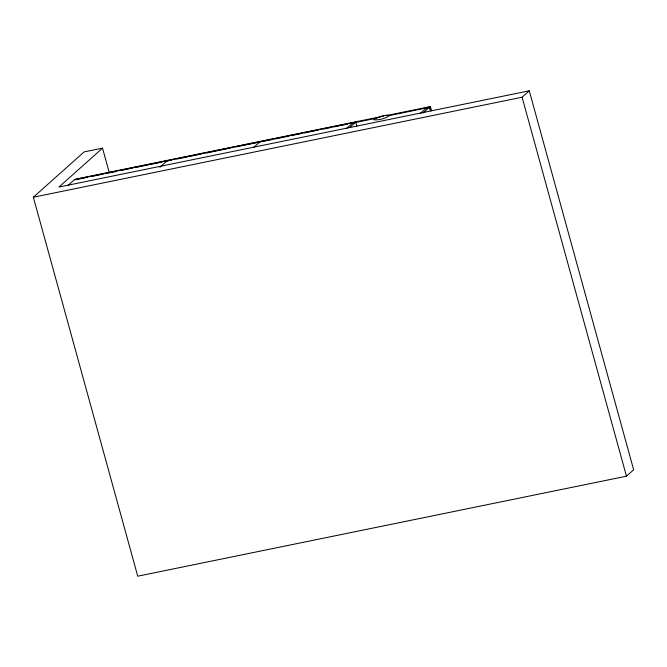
<?xml version="1.0" encoding="UTF-8"?>
<svg xmlns="http://www.w3.org/2000/svg" width="667" height="667" viewBox="0 0 667 667"><rect width="100%" height="100%" fill="white"/><g stroke="black" fill="none" stroke-linecap="round" stroke-linejoin="round"><path stroke-width="1" d="M102.526 148.149L58.954 187.043L529.264 90.812L633.65 469.776L626.463 476.188L137.736 576.188L33.35 197.224L84.109 151.918L102.526 148.149L109.155 172.211M67.751 185.634L74.454 179.656L355.744 122.094L356.845 126.088M74.854 179.907L75.713 179.14L167.942 160.263L167.075 161.039M159.847 167.309L167.3 160.655M253.435 147.64L260.138 141.662M260.53 141.913L261.397 141.146L353.618 122.269L346.273 128.648M349.783 127.414L355.744 122.094M420.26 113.507L426.963 107.52L429.731 106.962L430.832 110.964M423.028 112.94L429.731 106.962M431.474 110.58L430.373 106.57L429.506 107.337L388.903 115.649M33.35 197.224L522.086 97.224L529.264 90.812M260.78 141.271L168.551 160.138L167.692 160.914L171.744 160.08M383.675 116.125L354.235 122.144L353.377 122.92L376.722 118.142M385.709 115.708L430.373 106.57M75.863 179.698L87.01 177.422M92.079 176.38L103.227 174.104M105.253 173.687L116.408 171.402M121.469 170.368L132.616 168.084M134.651 167.667L148.833 164.766M150.859 164.357L162.014 162.073M164.04 161.656L166.066 161.239M176.813 159.046L187.961 156.762M189.987 156.345L201.134 154.069M206.203 153.026L217.35 150.75M219.376 150.333L230.532 148.049M235.593 147.015L246.748 144.731M248.774 144.322L259.922 142.038M261.547 141.704L272.695 139.428M274.721 139.011L288.911 136.11M290.937 135.693L302.084 133.408M304.11 132.991L318.301 130.09M323.37 129.056L331.474 127.397M333.508 126.98L347.69 124.079M522.086 97.224L626.463 476.188M429.781 108.337L430.34 110.347M374.145 119.101L374.062 119.868C379.298 120.06 385.276 118.751 389.478 115.574L387.302 115.108L381.816 116.083L374.145 119.101"/></g></svg>
